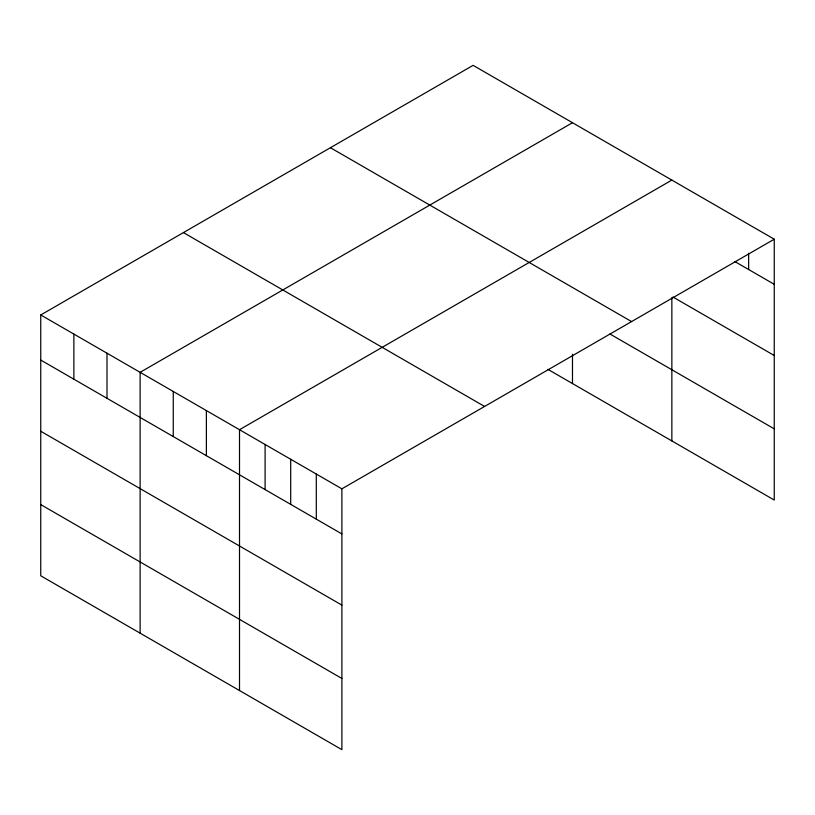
<?xml version="1.0" encoding="UTF-8"?>
<svg xmlns="http://www.w3.org/2000/svg" width="815" height="815" viewBox="0 0 815 815"><rect width="100%" height="100%" fill="white"/><g stroke="black" fill="none" stroke-linecap="round" stroke-linejoin="round"><path stroke-width="1.22" d="M774.25 239.213L341.893 488.827L341.893 749.657L40.75 575.787L40.75 314.957L473.108 65.343L774.25 239.213L774.25 500.043L547.904 369.358M572.487 122.719L140.129 372.333L140.129 633.163M671.855 180.095L239.508 429.709L239.508 690.539M734.784 261.523L774.25 284.313M672.925 297.006L774.25 355.503M330.432 147.719L631.574 321.579M609.885 333.956L774.25 428.853M183.426 232.591L484.568 406.451M40.75 314.957L341.893 488.827M40.75 360.067L341.893 533.927M40.75 431.257L341.893 605.117M40.75 504.597L341.893 678.467M748.649 253.241L748.649 269.531M671.855 297.648L671.855 440.925M572.487 354.311L572.487 383.549M316.302 474.045L316.302 519.155M290.7 459.273L290.7 504.373M265.099 444.491L265.099 489.591M206.378 410.587L206.378 455.687M173.259 391.465L173.259 436.565M106.999 353.211L106.999 398.311M73.88 334.089L73.88 379.189"/></g></svg>
